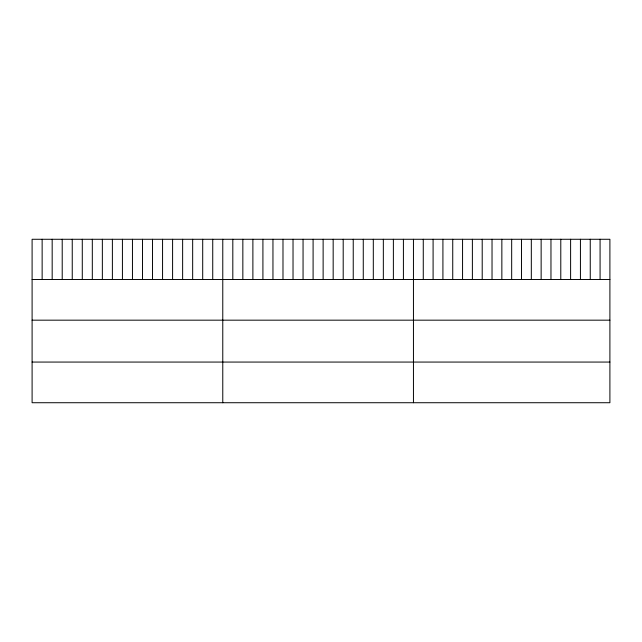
<?xml version="1.0" encoding="UTF-8"?>
<svg xmlns="http://www.w3.org/2000/svg" width="642" height="642" viewBox="0 0 642 642"><rect width="100%" height="100%" fill="white"/><g stroke="black" fill="none" stroke-linecap="round" stroke-linejoin="round"><path stroke-width="0.96" d="M609.9 279.511L609.9 402.727L32.1 402.727L32.1 239.273L609.9 239.273L609.9 279.511L32.1 279.511M32.1 320.173L609.9 320.173M32.1 362.064L609.9 362.064M600.077 239.273L600.077 279.511M590.255 239.273L590.255 279.511M580.432 239.273L580.432 279.511M570.61 239.273L570.61 279.511M560.787 239.273L560.787 279.511M550.964 239.273L550.964 279.511M541.142 239.273L541.142 279.511M531.319 239.273L531.319 279.511M521.497 239.273L521.497 279.511M511.674 239.273L511.674 279.511M501.851 239.273L501.851 279.511M492.029 239.273L492.029 279.511M482.206 239.273L482.206 279.511M472.384 239.273L472.384 279.511M462.561 239.273L462.561 279.511M452.738 239.273L452.738 279.511M442.916 239.273L442.916 279.511M433.093 239.273L433.093 279.511M423.271 239.273L423.271 279.511M413.448 239.273L413.448 402.727M403.409 239.273L403.409 279.511M393.377 239.273L393.377 279.511M383.338 239.273L383.338 279.511M373.307 239.273L373.307 279.511M363.268 239.273L363.268 279.511M353.236 239.273L353.236 279.511M343.197 239.273L343.197 279.511M333.166 239.273L333.166 279.511M323.127 239.273L323.127 279.511M313.095 239.273L313.095 279.511M303.056 239.273L303.056 279.511M293.025 239.273L293.025 279.511M282.986 239.273L282.986 279.511M272.954 239.273L272.954 279.511M262.915 239.273L262.915 279.511M252.884 239.273L252.884 279.511M242.845 239.273L242.845 279.511M232.813 239.273L232.813 279.511M222.774 239.273L222.774 402.727M212.735 239.273L212.735 279.511M202.703 239.273L202.703 279.511M192.664 239.273L192.664 279.511M182.633 239.273L182.633 279.511M172.594 239.273L172.594 279.511M162.562 239.273L162.562 279.511M152.523 239.273L152.523 279.511M142.492 239.273L142.492 279.511M132.453 239.273L132.453 279.511M122.421 239.273L122.421 279.511M112.382 239.273L112.382 279.511M102.351 239.273L102.351 279.511M92.312 239.273L92.312 279.511M82.28 239.273L82.28 279.511M72.241 239.273L72.241 279.511M62.21 239.273L62.21 279.511M52.171 239.273L52.171 279.511M42.139 239.273L42.139 279.511"/></g></svg>
